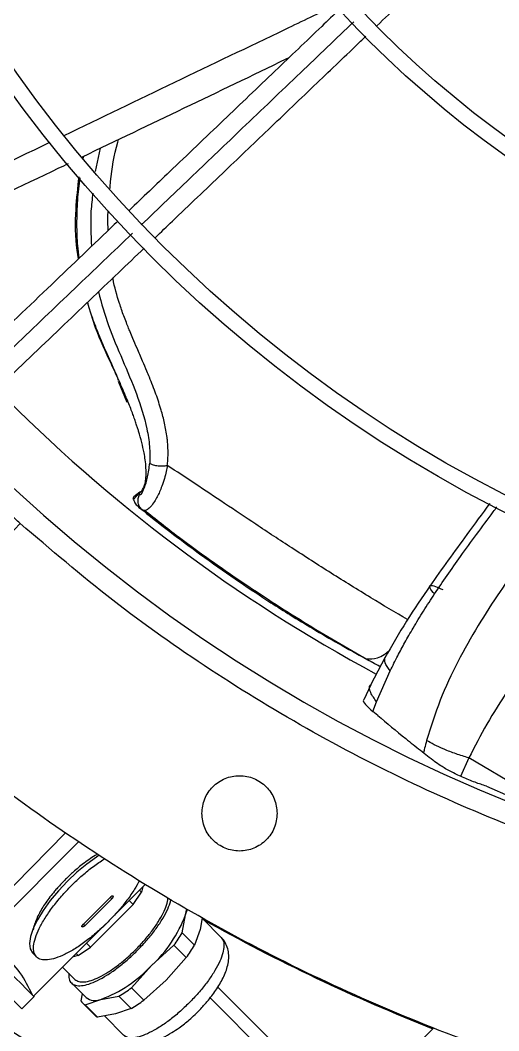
# Model space of a CAD drawing. Header units: inches. Extents: x 1229 to 1453, y -1023 to -720.
# Drawn here: x 1308.22 to 1311.22, y -996.39 to -990.05 of the extents above; entities that cross this region are included whole.
import ezdxf

# ---------------------------------------------------------------- set-up
doc = ezdxf.new("R2010")
doc.units = ezdxf.units.IN
doc.header["$MEASUREMENT"] = 0

msp = doc.modelspace()

# ---------------------------------------------------------------- linework, layer by layer
at = {"color": 18, "linetype": 'Continuous', "lineweight": 25, "true_color": 0x000000}
for p, q in [((1308.7254, -990.853), (1308.693, -990.9978)), ((1308.6202, -990.9147), (1308.6226, -990.9024)), ((1308.838, -992.3141), (1308.893, -992.4442)), ((1308.9331, -993.0559), (1308.9684, -993.016)), ((1308.9741, -993.0099), (1308.9369, -993.038)), ((1308.9684, -993.016), (1308.9715, -993.0136)), ((1308.9684, -993.016), (1308.9723, -993.024)), ((1308.9807, -993.0046), (1308.9775, -993.0065)), ((1308.9331, -993.0559), (1308.9321, -993.0521)), ((1308.9683, -993.1048), (1308.9914, -993.1234)), ((1308.9861, -993.1187), (1308.9936, -993.1235)), ((1308.2234, -993.2059), (1307.825, -993.6227)), ((1310.2999, -994.0031), (1310.3854, -994.0516)), ((1310.3853, -994.0516), (1310.4814, -994.103)), ((1310.3857, -994.051), (1310.3936, -994.0551)), ((1310.5115, -994.0453), (1310.4205, -994.2199)), ((1310.4587, -994.3245), (1310.5441, -994.1298)), ((1310.4214, -994.2179), (1310.3787, -994.3118)), ((1310.4356, -994.3851), (1310.4587, -994.3245)), ((1310.4661, -994.4097), (1310.4356, -994.3851)), ((1311.0375, -994.6766), (1310.9841, -994.7928)), ((1311.466, -994.9287), (1311.0375, -994.6766)), ((1311.1475, -994.853), (1311.3008, -994.9202)), ((1308.5088, -995.1438), (1307.9351, -995.7273)), ((1307.9645, -995.8278), (1308.5873, -995.205)), ((1309.0052, -995.4726), (1308.7861, -995.6917)), ((1308.9841, -995.5179), (1308.972, -995.5058)), ((1308.9924, -995.4854), (1308.9841, -995.5179)), ((1308.6205, -995.7182), (1308.7876, -995.5512)), ((1308.7971, -995.5607), (1308.63, -995.7277)), ((1308.7971, -995.5607), (1308.7876, -995.5512)), ((1308.9071, -995.5708), (1308.932, -995.5957)), ((1308.932, -995.5957), (1308.9841, -995.5179)), ((1308.932, -995.5957), (1308.665, -995.8627)), ((1309.2598, -995.6601), (1309.2722, -995.6242)), ((1309.2396, -995.7734), (1309.2598, -995.6601)), ((1309.3644, -995.6789), (1309.3514, -995.7517)), ((1309.4839, -995.8022), (1309.3661, -995.6843)), ((1308.761, -995.7168), (1308.3073, -996.1705)), ((1308.6205, -995.7182), (1308.63, -995.7277)), ((1309.3514, -995.7517), (1309.3172, -995.851)), ((1309.3172, -995.851), (1309.2396, -995.7734)), ((1308.5872, -995.9148), (1308.665, -995.8627)), ((1308.665, -995.8627), (1308.6401, -995.8378)), ((1309.047, -995.9777), (1309.1875, -995.8512)), ((1309.1875, -995.8512), (1309.2651, -995.9287)), ((1308.2995, -995.8983), (1308.3257, -995.9245)), ((1308.5872, -995.9148), (1308.5547, -995.9231)), ((1308.5751, -995.9027), (1308.5872, -995.9148)), ((1309.2651, -995.9287), (1309.1386, -996.0693)), ((1308.4896, -995.9882), (1308.5668, -996.0654)), ((1308.9205, -996.1182), (1309.047, -995.9777)), ((1309.1386, -996.0693), (1308.9981, -996.1958)), ((1308.5445, -996.0876), (1308.6361, -996.1792)), ((1308.9981, -996.1958), (1308.9205, -996.1182)), ((1309.8612, -996.5135), (1309.4619, -996.1149)), ((1308.234, -996.2505), (1308.31, -996.1732)), ((1308.3073, -996.1705), (1308.3003, -996.1635)), ((1308.6123, -996.1554), (1308.6045, -996.1991)), ((1308.6302, -996.2247), (1308.7294, -996.1905)), ((1308.7294, -996.1905), (1308.8428, -996.1703)), ((1308.8428, -996.1703), (1308.9203, -996.2479)), ((1309.4142, -996.1816), (1309.8424, -996.6091)), ((1308.6152, -996.214), (1308.6928, -996.2916)), ((1308.7077, -996.3023), (1308.6302, -996.2247)), ((1308.9203, -996.2479), (1308.821, -996.2821)), ((1308.821, -996.2821), (1308.7077, -996.3023)), ((1308.7514, -996.2945), (1308.8715, -996.4146)), ((1310.6155, -996.5701), (1310.8128, -996.3728))]:
    msp.add_line(p, q, dxfattribs=at)
at = {"color": 18, "linetype": 'Continuous', "lineweight": 25, "true_color": 0x000000, "flags": 128}
for points in [[(1308.7187, -995.2871), (1308.7017, -995.2983), (1308.6405, -995.3426), (1308.5791, -995.3937), (1308.5193, -995.45), (1308.4631, -995.5098), (1308.412, -995.5712), (1308.3676, -995.6324), (1308.3313, -995.6915), (1308.3042, -995.7467), (1308.2872, -995.7964), (1308.2806, -995.8391), (1308.2848, -995.8734), (1308.2995, -995.8983)], [(1309.2598, -995.6601), (1309.2653, -995.6301), (1309.2655, -995.6271)], [(1307.9716, -995.8348), (1308.0368, -995.9), (1308.0955, -995.9587), (1308.1475, -996.0107), (1308.1925, -996.0557), (1308.2305, -996.0937), (1308.2611, -996.1243), (1308.2844, -996.1477), (1308.3003, -996.1635)], [(1308.3073, -996.1705), (1308.3081, -996.1713), (1308.3095, -996.1727), (1308.31, -996.1732)]]:
    msp.add_lwpolyline(points, dxfattribs=at)
at = {"color": 18, "linetype": 'Continuous', "lineweight": 25, "true_color": 0x000000}
for radius in [8.5704, 8.472, 6.6478, 6.5493, 4.7037, 4.6053]:
    msp.add_circle((1315.1106, -985.4772), radius, dxfattribs=at)
for centre, radius, start, end in [((1315.1106, -985.4772), 9.8425, 224.38828, 241.78244), ((1315.1106, -985.4772), 10.2157, 224.36307, 313.03719), ((1308.504, -995.3837), 0.8048, 312.43039, 339.90992), ((1315.1106, -985.4772), 11.7147, 240.6662, 248.46866), ((1308.428, -995.2858), 0.9469, 323.33676, 329.00304), ((1308.5056, -995.3634), 0.9467, 323.33692, 329.00407), ((1308.453, -995.4347), 0.8048, 290.09034, 317.56936), ((1308.3553, -995.3589), 0.9466, 300.99556, 306.66344), ((1308.6554, -996.1739), 0.0568, 206.37937, 243.62063), ((1308.693, -996.1008), 0.0968, 234.01367, 292.13877), ((1308.4329, -995.4366), 0.9465, 300.99541, 306.66438), ((1308.7334, -996.2507), 0.0576, 225.16897, 243.5218), ((1315.1106, -985.4772), 12.9331, 237.30348, 256.73333)]:
    msp.add_arc(centre, radius, start, end, dxfattribs=at)
for points, knots in [([(1326.8201, -985.4772), (1326.8153, -985.7326), (1326.8056, -986.2436), (1326.7277, -987.0067), (1326.6035, -987.7632), (1326.4292, -988.51), (1326.2066, -989.2438), (1325.9365, -989.9614), (1325.6201, -990.6599), (1325.2586, -991.3361), (1324.8537, -991.9873), (1324.407, -992.6106), (1323.9206, -993.2033), (1323.3964, -993.763), (1322.8368, -994.2871), (1322.244, -994.7736), (1321.6207, -995.2202), (1320.9696, -995.6252), (1320.2933, -995.9866), (1319.5949, -996.3031), (1318.8772, -996.5732), (1318.1434, -996.7958), (1317.3967, -996.9699), (1316.6401, -997.0948), (1315.877, -997.17), (1315.1106, -997.1951), (1314.3442, -997.17), (1313.5811, -997.0948), (1312.8246, -996.9699), (1312.0778, -996.7958), (1311.344, -996.5732), (1310.6264, -996.3031), (1309.9279, -995.9866), (1309.2517, -995.6252), (1308.6005, -995.2202), (1307.9772, -994.7736), (1307.3845, -994.2871), (1306.8248, -993.763), (1306.3006, -993.2033), (1305.8142, -992.6106), (1305.3675, -991.9873), (1304.9626, -991.3361), (1304.6012, -990.6599), (1304.2847, -989.9614), (1304.0146, -989.2438), (1303.792, -988.51), (1303.6177, -987.7632), (1303.4936, -987.0067), (1303.4156, -986.2436), (1303.4059, -985.7326), (1303.4011, -985.4772)], [0, 0, 0, 0, 0.020833, 0.041667, 0.0625, 0.083333, 0.104167, 0.125, 0.145833, 0.166667, 0.1875, 0.208333, 0.229167, 0.25, 0.270833, 0.291667, 0.3125, 0.333333, 0.354167, 0.375, 0.395833, 0.416667, 0.4375, 0.458333, 0.479167, 0.5, 0.520833, 0.541667, 0.5625, 0.583333, 0.604167, 0.625, 0.645833, 0.666667, 0.6875, 0.708333, 0.729167, 0.75, 0.770833, 0.791667, 0.8125, 0.833333, 0.854167, 0.875, 0.895833, 0.916667, 0.9375, 0.958333, 0.979167, 1, 1, 1, 1]), ([(1310.4605, -990.0843), (1310.5083, -990.0386), (1310.6299, -989.9224), (1310.8377, -989.7239), (1311.0736, -989.4984), (1311.3027, -989.2795), (1311.5046, -989.0865), (1311.666, -988.9323), (1311.7604, -988.8421), (1311.7958, -988.8083)], [0, 0, 0, 0, 0.107797, 0.274518, 0.468022, 0.638557, 0.78875, 0.92088, 1, 1, 1, 1]), ([(1307.9965, -990.0666), (1308.1591, -990.0026), (1308.6339, -989.8158), (1309.1973, -989.5611), (1309.5903, -989.357), (1309.6857, -989.3075)], [0, 0, 0, 0, 0.282847, 0.825957, 1, 1, 1, 1]), ([(1308.4988, -990.7722), (1308.9616, -990.5498), (1309.5284, -990.2774), (1310.0968, -990.0048), (1310.2013, -989.9548)], [0, 0, 0, 0, 0.816318, 1, 1, 1, 1]), ([(1310.225, -989.9826), (1310.188, -990.0179), (1310.0535, -990.1465), (1309.8111, -990.3781), (1309.4929, -990.6822), (1309.1878, -990.9738), (1308.9913, -991.1616), (1308.907, -991.2421)], [0, 0, 0, 0, 0.08355, 0.304275, 0.549895, 0.807024, 1, 1, 1, 1]), ([(1310.3162, -990.0588), (1310.2044, -990.1656), (1309.9706, -990.3891), (1309.6347, -990.7101), (1309.3019, -991.0281), (1309.0912, -991.2295), (1308.9828, -991.333)], [0, 0, 0, 0, 0.25024, 0.523314, 0.754844, 1, 1, 1, 1]), ([(1309.0712, -991.412), (1309.1067, -991.378), (1309.2464, -991.2445), (1309.4822, -991.0192), (1309.7843, -990.7305), (1310.0734, -990.4542), (1310.2777, -990.2589), (1310.3802, -990.161), (1310.3912, -990.1505)], [0, 0, 0, 0, 0.081487, 0.319725, 0.53739, 0.768663, 0.975268, 1, 1, 1, 1]), ([(1309.9086, -990.2849), (1309.9023, -990.288), (1309.4698, -990.4976), (1309.0374, -990.7042), (1308.6112, -990.9078)], [0, 0, 0, 0, 0.014486, 1, 1, 1, 1]), ([(1306.9271, -991.5281), (1307.4191, -991.2913), (1307.9127, -991.0536), (1308.4081, -990.8157), (1308.4098, -990.8149)], [0, 0, 0, 0, 0.996594, 1, 1, 1, 1]), ([(1308.7868, -991.1049), (1308.7878, -991.0903), (1308.7947, -990.9933), (1308.8138, -990.8899), (1308.8386, -990.8037), (1308.8403, -990.7979)], [0, 0, 0, 0, 0.141269, 0.942003, 1, 1, 1, 1]), ([(1308.5237, -990.9498), (1308.5039, -990.9593), (1308.0098, -991.1965), (1307.5166, -991.4306), (1307.0431, -991.6554)], [0, 0, 0, 0, 0.0399228, 1, 1, 1, 1]), ([(1308.5891, -991.5459), (1308.5861, -991.5281), (1308.5685, -991.4273), (1308.568, -991.2534), (1308.585, -991.0992), (1308.5924, -991.0313)], [0, 0, 0, 0, 0.106683, 0.607002, 1, 1, 1, 1]), ([(1308.5938, -991.5414), (1308.5904, -991.5157), (1308.5811, -991.4459), (1308.5783, -991.324), (1308.5816, -991.1818), (1308.5932, -991.0849), (1308.5987, -991.0387)], [0, 0, 0, 0, 0.156377, 0.425494, 0.726552, 1, 1, 1, 1]), ([(1308.679, -991.1338), (1308.6743, -991.1714), (1308.6606, -991.2833), (1308.6668, -991.3941), (1308.6709, -991.4677)], [0, 0, 0, 0, 0.336109, 1, 1, 1, 1]), ([(1308.7754, -991.3678), (1308.7735, -991.3412), (1308.7707, -991.3016), (1308.7745, -991.2615), (1308.7757, -991.2484)], [0, 0, 0, 0, 0.672926, 1, 1, 1, 1]), ([(1308.8352, -991.3107), (1308.8207, -991.3246), (1308.6729, -991.4658), (1308.3841, -991.7418), (1307.9593, -992.1477), (1307.6688, -992.4253), (1307.5188, -992.5687)], [0, 0, 0, 0, 0.032897, 0.333489, 0.65575, 1, 1, 1, 1]), ([(1308.9278, -991.3856), (1308.8068, -991.5012), (1308.5597, -991.7373), (1308.2124, -992.0692), (1307.8823, -992.3847), (1307.6782, -992.5797), (1307.5748, -992.6786)], [0, 0, 0, 0, 0.266548, 0.544123, 0.768951, 1, 1, 1, 1]), ([(1307.682, -992.7395), (1307.8181, -992.6094), (1308.0819, -992.3573), (1308.4681, -991.9883), (1308.7719, -991.698), (1308.9475, -991.5301), (1309.0016, -991.4784)], [0, 0, 0, 0, 0.311549, 0.6039744, 0.8780392, 1, 1, 1, 1]), ([(1309.1459, -992.8421), (1309.1471, -992.8309), (1309.1494, -992.8081), (1309.1508, -992.7727), (1309.1504, -992.7357), (1309.1482, -992.7001), (1309.1425, -992.6466), (1309.1302, -992.5783), (1309.1063, -992.4877), (1309.0743, -992.3914), (1309.0427, -992.3112), (1309.0144, -992.2422), (1308.9886, -992.1813), (1308.959, -992.1129), (1308.9325, -992.0515), (1308.915, -992.0099), (1308.9014, -991.9769), (1308.8882, -991.944), (1308.8733, -991.9051), (1308.8589, -991.8651), (1308.834, -991.7886), (1308.8136, -991.723), (1308.8056, -991.6678), (1308.8053, -991.666)], [0, 0, 0, 0, 0.027042, 0.055285, 0.084683, 0.115205, 0.139598, 0.21203, 0.278994, 0.361373, 0.453763, 0.486964, 0.542329, 0.615244, 0.670256, 0.707615, 0.727502, 0.759007, 0.795903, 0.831181, 0.864899, 0.995632, 1, 1, 1, 1]), ([(1308.7136, -991.7537), (1308.7334, -991.8248), (1308.7741, -991.9713), (1308.8649, -992.1778), (1308.9539, -992.3897), (1309.0131, -992.5734), (1309.0373, -992.7218), (1309.036, -992.7923), (1309.0354, -992.827)], [0, 0, 0, 0, 0.196216, 0.404211, 0.608038, 0.807201, 0.904799, 1, 1, 1, 1]), ([(1308.8407, -992.3081), (1308.8256, -992.2739), (1308.7767, -992.1636), (1308.7005, -992.0072), (1308.6613, -991.873), (1308.6455, -991.8188)], [0, 0, 0, 0, 0.211327, 0.681393, 1, 1, 1, 1]), ([(1308.9007, -992.4452), (1308.8963, -992.4344), (1308.8852, -992.407), (1308.8639, -992.3566), (1308.8337, -992.2877), (1308.7991, -992.2109), (1308.767, -992.1394), (1308.7411, -992.0802), (1308.7199, -992.0298), (1308.6961, -991.9704), (1308.6719, -991.9035), (1308.6542, -991.849), (1308.6469, -991.8213), (1308.6461, -991.8182)], [0, 0, 0, 0, 0.050655, 0.129518, 0.240158, 0.382651, 0.503208, 0.589189, 0.670392, 0.746815, 0.874475, 0.985895, 1, 1, 1, 1]), ([(1308.9715, -993.0136), (1308.974, -993.0119), (1308.9797, -993.0078), (1308.9873, -992.9989), (1308.9943, -992.9879), (1309.0008, -992.9737), (1309.0061, -992.9566), (1309.0104, -992.9343), (1309.0135, -992.903), (1309.0132, -992.8602), (1309.0082, -992.8099), (1308.9995, -992.7565), (1308.9859, -992.6962), (1308.9712, -992.6442), (1308.9591, -992.6055), (1308.951, -992.5809), (1308.9412, -992.5524), (1308.9296, -992.5201), (1308.916, -992.484), (1308.9061, -992.4585), (1308.9007, -992.4453), (1308.9007, -992.4452)], [0, 0, 0, 0, 0.032637, 0.076037, 0.116203, 0.153153, 0.206736, 0.249654, 0.303413, 0.394056, 0.47299, 0.541349, 0.63507, 0.736494, 0.766177, 0.801543, 0.84258, 0.889271, 0.941595, 0.999522, 1, 1, 1, 1]), ([(1308.9723, -993.024), (1308.9756, -993.0249), (1308.9825, -993.0267), (1309.0025, -992.9839), (1309.0242, -992.9183), (1309.0317, -992.8574), (1309.0354, -992.827)], [0, 0, 0, 0, 0.244464, 0.494334, 0.747923, 1, 1, 1, 1]), ([(1309.1459, -992.8421), (1309.1438, -992.8545), (1309.1391, -992.8824), (1309.1278, -992.9266), (1309.1135, -992.9694), (1309.0978, -993.0074), (1309.0821, -993.0396), (1309.0633, -993.0721), (1309.0425, -993.1004), (1309.0147, -993.1276), (1309.0006, -993.125), (1308.9914, -993.1234)], [0, 0, 0, 0, 0.0721048, 0.1611971, 0.2685673, 0.3507975, 0.4345687, 0.5268101, 0.651246, 0.7717879, 1, 1, 1, 1]), ([(1309.0354, -992.827), (1309.0374, -992.8286), (1309.0416, -992.8318), (1309.0517, -992.8361), (1309.0649, -992.8399), (1309.0806, -992.8427), (1309.0978, -992.8444), (1309.1151, -992.8447), (1309.1315, -992.844), (1309.1412, -992.8427), (1309.1459, -992.8421)], [0, 0, 0, 0, 0.1149697, 0.2381264, 0.3674136, 0.4999951, 0.6325852, 0.761872, 0.885026, 1, 1, 1, 1]), ([(1310.6526, -993.8091), (1310.5757, -993.7635), (1310.4151, -993.6681), (1310.1734, -993.518), (1309.9331, -993.3639), (1309.7107, -993.2175), (1309.509, -993.0824), (1309.3244, -992.9589), (1309.2042, -992.8802), (1309.1459, -992.8421)], [0, 0, 0, 0, 0.14967, 0.313004, 0.476344, 0.62737, 0.758625, 0.882805, 1, 1, 1, 1]), ([(1308.9372, -993.0378), (1308.9369, -993.038), (1308.9353, -993.0394), (1308.9334, -993.0427), (1308.9318, -993.0474), (1308.932, -993.0505), (1308.9321, -993.0521)], [0, 0, 0, 0, 0.077605, 0.370587, 0.668875, 1, 1, 1, 1]), ([(1308.9914, -993.1234), (1308.985, -993.117), (1308.9717, -993.104), (1308.962, -993.0771), (1308.9614, -993.0488), (1308.9687, -993.032), (1308.9723, -993.024)], [0, 0, 0, 0, 0.245997, 0.505282, 0.761672, 1, 1, 1, 1]), ([(1308.9814, -993.0072), (1308.9808, -993.0073), (1308.9789, -993.0075), (1308.9759, -993.0087), (1308.9718, -993.0112), (1308.9698, -993.0141), (1308.9684, -993.016)], [0, 0, 0, 0, 0.116139, 0.34857, 0.576349, 1, 1, 1, 1]), ([(1308.9331, -993.0559), (1308.9371, -993.065), (1308.9456, -993.0839), (1308.9605, -993.0976), (1308.9683, -993.1048)], [0, 0, 0, 0, 0.478646, 1, 1, 1, 1]), ([(1311.1688, -993.0799), (1311.1202, -993.1451), (1310.9924, -993.3164), (1310.8687, -993.4904), (1310.7921, -993.5983)], [0, 0, 0, 0, 0.379992, 1, 1, 1, 1]), ([(1310.8223, -993.6475), (1310.8481, -993.6091), (1310.9013, -993.5299), (1310.9895, -993.4056), (1311.0865, -993.2727), (1311.163, -993.1698), (1311.2055, -993.1126), (1311.2131, -993.1024)], [0, 0, 0, 0, 0.207172, 0.42683, 0.681519, 0.942957, 1, 1, 1, 1]), ([(1308.2234, -993.2059), (1308.2123, -993.1958), (1308.1899, -993.1751), (1308.1636, -993.1463), (1308.1469, -993.1238), (1308.1469, -993.118), (1308.1469, -993.1151)], [0, 0, 0, 0, 0.244229, 0.496402, 0.7472, 1, 1, 1, 1]), ([(1308.9914, -993.1234), (1309.0559, -993.1742), (1309.1838, -993.2751), (1309.3865, -993.4247), (1309.5897, -993.5676), (1309.7294, -993.6593), (1309.7952, -993.7025)], [0, 0, 0, 0, 0.248584, 0.493114, 0.76134, 1, 1, 1, 1]), ([(1309.003, -993.1233), (1309.0735, -993.1789), (1309.2729, -993.3364), (1309.6065, -993.5695), (1310.0021, -993.8292), (1310.2697, -993.9834), (1310.4035, -994.0605)], [0, 0, 0, 0, 0.154126, 0.436156, 0.718071, 1, 1, 1, 1]), ([(1321.9979, -993.2059), (1321.8068, -993.3691), (1321.4248, -993.6954), (1320.8084, -994.1304), (1320.1646, -994.5225), (1319.4932, -994.866), (1318.7989, -995.1599), (1318.0849, -995.4024), (1317.3552, -995.5925), (1316.6137, -995.7289), (1315.8641, -995.8111), (1315.1106, -995.8385), (1314.3571, -995.8111), (1313.6076, -995.7289), (1312.866, -995.5925), (1312.1363, -995.4024), (1311.4224, -995.1599), (1310.728, -994.866), (1310.0567, -994.5225), (1309.4128, -994.1304), (1308.7965, -993.6954), (1308.4144, -993.3691), (1308.2234, -993.2059)], [0, 0, 0, 0, 0.05, 0.1, 0.15, 0.2, 0.25, 0.3, 0.35, 0.4, 0.45, 0.5, 0.55, 0.6, 0.65, 0.7, 0.75, 0.8, 0.85, 0.9, 0.95, 1, 1, 1, 1]), ([(1311.5049, -993.2501), (1311.4951, -993.2635), (1311.4028, -993.3897), (1311.2612, -993.5854), (1311.092, -993.8471), (1310.9644, -994.0736), (1310.8513, -994.3133), (1310.7987, -994.4815), (1310.7722, -994.5664)], [0, 0, 0, 0, 0.0326795, 0.3083399, 0.4758124, 0.647076, 0.8220896, 1, 1, 1, 1]), ([(1311.9007, -993.4164), (1311.8723, -993.4535), (1311.8049, -993.5414), (1311.7061, -993.6689), (1311.6057, -993.7997), (1311.525, -993.9068), (1311.4556, -994.0012), (1311.3966, -994.0833), (1311.3382, -994.1672), (1311.2539, -994.2931), (1311.1484, -994.4614), (1311.0742, -994.6054), (1311.0375, -994.6766)], [0, 0, 0, 0, 0.091236, 0.216239, 0.314969, 0.413091, 0.478088, 0.543952, 0.610654, 0.678176, 0.840874, 1, 1, 1, 1]), ([(1310.7939, -993.5957), (1310.7437, -993.6695), (1310.6428, -993.8179), (1310.5541, -993.9717), (1310.5094, -994.0491)], [0, 0, 0, 0, 0.497082, 1, 1, 1, 1]), ([(1310.8223, -993.6475), (1310.8109, -993.6345), (1310.7876, -993.6078), (1310.7914, -993.5926), (1310.8195, -993.5958), (1310.8571, -993.6132), (1310.8731, -993.6206)], [0, 0, 0, 0, 0.2596546, 0.5309736, 0.8011913, 1, 1, 1, 1]), ([(1310.5441, -994.1298), (1310.5596, -994.0983), (1310.5889, -994.0388), (1310.6371, -993.9497), (1310.6907, -993.8559), (1310.7528, -993.754), (1310.799, -993.6832), (1310.8223, -993.6475)], [0, 0, 0, 0, 0.190316, 0.358932, 0.546563, 0.771633, 1, 1, 1, 1]), ([(1309.7952, -993.7025), (1309.836, -993.7284), (1309.9235, -993.7843), (1310.0652, -993.8697), (1310.224, -993.9619), (1310.3357, -994.0233), (1310.3936, -994.0551)], [0, 0, 0, 0, 0.204357, 0.439519, 0.709892, 1, 1, 1, 1]), ([(1310.3936, -994.0551), (1310.4164, -994.0555), (1310.4513, -994.0562), (1310.5014, -994.032), (1310.525, -994.0137), (1310.535, -994.006)], [0, 0, 0, 0, 0.521981, 0.798295, 1, 1, 1, 1]), ([(1310.3936, -994.0551), (1310.4167, -994.0676), (1310.4461, -994.0836), (1310.4755, -994.0991), (1310.4817, -994.1024)], [0, 0, 0, 0, 0.787929, 1, 1, 1, 1]), ([(1310.5441, -994.1298), (1310.5303, -994.1117), (1310.5036, -994.0767), (1310.5098, -994.0568), (1310.5128, -994.0472)], [0, 0, 0, 0, 0.5157649, 1, 1, 1, 1]), ([(1310.4587, -994.3245), (1310.4448, -994.3049), (1310.4163, -994.2645), (1310.4083, -994.2286), (1310.421, -994.219), (1310.4211, -994.2189)], [0, 0, 0, 0, 0.484995, 0.996336, 1, 1, 1, 1]), ([(1310.3794, -994.3121), (1310.3786, -994.3124), (1310.3699, -994.3159), (1310.3845, -994.3395), (1310.4186, -994.37), (1310.4356, -994.3851)], [0, 0, 0, 0, 0.047969, 0.527232, 1, 1, 1, 1]), ([(1310.4661, -994.4097), (1310.5232, -994.4582), (1310.6089, -994.5309), (1310.7351, -994.6288), (1310.7927, -994.6748), (1310.8214, -994.6978)], [0, 0, 0, 0, 0.499873, 0.749871, 1, 1, 1, 1]), ([(1310.7722, -994.5664), (1310.7678, -994.5829), (1310.7609, -994.6085), (1310.7551, -994.6343), (1310.753, -994.6434)], [0, 0, 0, 0, 0.645717, 1, 1, 1, 1]), ([(1311.0375, -994.6766), (1311.0101, -994.6681), (1310.9546, -994.6508), (1310.8802, -994.6221), (1310.8162, -994.5932), (1310.7867, -994.5752), (1310.7722, -994.5664)], [0, 0, 0, 0, 0.246791, 0.500001, 0.75321, 1, 1, 1, 1]), ([(1311.1475, -994.853), (1311.1242, -994.8457), (1311.0776, -994.831), (1310.9974, -994.7981), (1310.9225, -994.762), (1310.8597, -994.7263), (1310.8339, -994.7071), (1310.8214, -994.6978)], [0, 0, 0, 0, 0.207306, 0.414751, 0.618333, 0.81633, 1, 1, 1, 1]), ([(1309.3626, -995.0239), (1309.3661, -994.993), (1309.3732, -994.9312), (1309.4279, -994.8525), (1309.5059, -994.8), (1309.5988, -994.7815), (1309.6917, -994.8), (1309.7697, -994.8525), (1309.8244, -994.9312), (1309.8315, -994.993), (1309.835, -995.0239)], [0, 0, 0, 0, 0.125, 0.25, 0.375, 0.500001, 0.625, 0.75, 0.875, 1, 1, 1, 1]), ([(1309.835, -995.0239), (1309.8315, -995.0548), (1309.8244, -995.1167), (1309.7697, -995.1953), (1309.6917, -995.2478), (1309.5988, -995.2663), (1309.5059, -995.2478), (1309.4279, -995.1953), (1309.3732, -995.1167), (1309.3661, -995.0548), (1309.3626, -995.0239)], [0, 0, 0, 0, 0.124999, 0.249999, 0.375, 0.499999, 0.625, 0.750001, 0.875001, 1, 1, 1, 1]), ([(1308.3257, -995.9245), (1308.3194, -995.9158), (1308.307, -995.8983), (1308.3053, -995.8569), (1308.3163, -995.8061), (1308.3407, -995.7468), (1308.3773, -995.6816), (1308.4248, -995.6128), (1308.4814, -995.5432), (1308.5448, -995.4754), (1308.6125, -995.4122), (1308.6822, -995.3552), (1308.7273, -995.3252), (1308.7498, -995.3102)], [0, 0, 0, 0, 0.090974, 0.181948, 0.272922, 0.363896, 0.454871, 0.545845, 0.636819, 0.727793, 0.818767, 0.909741, 1, 1, 1, 1]), ([(1308.7033, -995.2831), (1308.703, -995.2832), (1308.6902, -995.29), (1308.6638, -995.307), (1308.6374, -995.3261), (1308.6245, -995.3355)], [0, 0, 0, 0, 0.010946, 0.514324, 1, 1, 1, 1]), ([(1308.6245, -995.3355), (1308.623, -995.3366), (1308.6107, -995.3453), (1308.5879, -995.3639), (1308.5498, -995.3961), (1308.5234, -995.4216), (1308.5069, -995.4376)], [0, 0, 0, 0, 0.038558, 0.3113, 0.569227, 1, 1, 1, 1]), ([(1308.9706, -995.446), (1308.9611, -995.4637), (1308.9402, -995.5028), (1308.8944, -995.5681), (1308.8382, -995.6376), (1308.7747, -995.7054), (1308.7069, -995.7688), (1308.6373, -995.8253), (1308.5686, -995.8728), (1308.5033, -995.9095), (1308.444, -995.9339), (1308.3933, -995.9449), (1308.3518, -995.9432), (1308.3344, -995.9307), (1308.3257, -995.9245)], [0, 0, 0, 0, 0.070238, 0.154762, 0.239286, 0.32381, 0.408333, 0.492857, 0.577381, 0.661905, 0.746429, 0.830952, 0.915477, 1, 1, 1, 1]), ([(1308.5069, -995.4376), (1308.4899, -995.4552), (1308.4662, -995.4798), (1308.4343, -995.5171), (1308.4096, -995.5483), (1308.3906, -995.5737), (1308.3822, -995.5867), (1308.3814, -995.588)], [0, 0, 0, 0, 0.360302, 0.503007, 0.73727, 0.974784, 1, 1, 1, 1]), ([(1307.5387, -995.5551), (1307.5915, -995.6079), (1307.6971, -995.7135), (1307.8347, -995.8511), (1307.955, -995.9714), (1308.0552, -996.0715), (1308.1345, -996.1509), (1308.1914, -996.2078), (1308.2274, -996.2438), (1308.2318, -996.2482), (1308.2341, -996.2504)], [0, 0, 0, 0, 0.125, 0.25, 0.375, 0.5, 0.625, 0.75, 0.875, 1, 1, 1, 1]), ([(1308.7876, -995.5512), (1308.7886, -995.55), (1308.7906, -995.5478), (1308.7942, -995.5445), (1308.7976, -995.5421), (1308.8005, -995.5407), (1308.8032, -995.54), (1308.8044, -995.5406), (1308.8052, -995.541)], [0, 0, 0, 0, 0.155341, 0.290625, 0.500333, 0.630753, 0.757668, 1, 1, 1, 1]), ([(1308.8052, -995.541), (1308.8056, -995.5418), (1308.8063, -995.543), (1308.8057, -995.546), (1308.8047, -995.5492), (1308.8027, -995.553), (1308.8, -995.5572), (1308.7981, -995.5595), (1308.7971, -995.5607)], [0, 0, 0, 0, 0.242438, 0.369506, 0.500047, 0.709553, 0.844773, 1, 1, 1, 1]), ([(1308.9478, -995.8785), (1308.9661, -995.8596), (1309.0025, -995.8217), (1309.0504, -995.7623), (1309.0907, -995.7039), (1309.1221, -995.6483), (1309.1419, -995.5986), (1309.1511, -995.5659), (1309.1501, -995.5531), (1309.1499, -995.5516)], [0, 0, 0, 0, 0.163028, 0.326056, 0.489086, 0.652113, 0.81514, 0.97817, 1, 1, 1, 1]), ([(1308.9555, -995.8861), (1308.9751, -995.8657), (1309.0144, -995.8248), (1309.066, -995.7608), (1309.1097, -995.6978), (1309.1428, -995.6383), (1309.1629, -995.5922), (1309.1671, -995.5699), (1309.1684, -995.5626)], [0, 0, 0, 0, 0.182411, 0.364823, 0.547233, 0.729645, 0.912058, 1, 1, 1, 1]), ([(1308.3814, -995.588), (1308.374, -995.5992), (1308.3581, -995.623), (1308.3385, -995.6584), (1308.3222, -995.6935), (1308.3104, -995.7258), (1308.3066, -995.7452), (1308.3047, -995.7545)], [0, 0, 0, 0, 0.183308, 0.390792, 0.599585, 0.808177, 1, 1, 1, 1]), ([(1308.6103, -995.7358), (1308.6099, -995.7351), (1308.6093, -995.7339), (1308.6101, -995.7311), (1308.6115, -995.7283), (1308.6139, -995.7249), (1308.6171, -995.7213), (1308.6193, -995.7193), (1308.6205, -995.7182)], [0, 0, 0, 0, 0.242466, 0.369496, 0.500061, 0.709581, 0.84478, 1, 1, 1, 1]), ([(1308.63, -995.7277), (1308.6288, -995.7288), (1308.6265, -995.7307), (1308.6223, -995.7334), (1308.6185, -995.7353), (1308.6153, -995.7364), (1308.6123, -995.7369), (1308.6111, -995.7363), (1308.6103, -995.7358)], [0, 0, 0, 0, 0.155296, 0.290611, 0.500336, 0.630763, 0.757699, 1, 1, 1, 1]), ([(1309.4839, -995.8022), (1309.4897, -995.8102), (1309.5011, -995.8262), (1309.5027, -995.8641), (1309.4926, -995.9107), (1309.4702, -995.965), (1309.4366, -996.0248), (1309.393, -996.0878), (1309.3414, -996.1518), (1309.3021, -996.1927), (1309.2825, -996.2131)], [0, 0, 0, 0, 0.125, 0.249999, 0.374999, 0.5, 0.625, 0.749999, 0.875, 1, 1, 1, 1]), ([(1309.3374, -996.2681), (1309.3538, -996.2511), (1309.3768, -996.2272), (1309.4076, -996.1906), (1309.4319, -996.1595), (1309.4577, -996.1227), (1309.4809, -996.0848), (1309.5011, -996.0458), (1309.5172, -996.0059), (1309.5282, -995.9652), (1309.5326, -995.9239), (1309.5288, -995.8826), (1309.5151, -995.8439), (1309.4993, -995.8162), (1309.486, -995.8052), (1309.4834, -995.8031)], [0, 0, 0, 0, 0.113006, 0.158498, 0.233297, 0.309498, 0.390291, 0.473903, 0.560365, 0.64984, 0.738956, 0.822154, 0.901537, 0.981053, 1, 1, 1, 1]), ([(1308.3003, -996.1635), (1308.2762, -996.1147), (1308.228, -996.0173), (1308.1178, -995.907), (1308.0204, -995.8589), (1307.9716, -995.8348)], [0, 0, 0, 0, 0.3340387, 0.6659577, 1, 1, 1, 1]), ([(1308.5279, -996.0264), (1308.5277, -996.0387), (1308.5275, -996.0641), (1308.5427, -996.0895), (1308.569, -996.1043), (1308.6063, -996.1065), (1308.653, -996.0962), (1308.7073, -996.0739), (1308.7671, -996.0403), (1308.8301, -995.9967), (1308.8942, -995.9451), (1308.935, -995.9058), (1308.9555, -995.8861)], [0, 0, 0, 0, 0.094601, 0.195201, 0.295801, 0.396401, 0.497001, 0.597601, 0.6982, 0.7988, 0.8994, 1, 1, 1, 1]), ([(1308.5668, -996.0654), (1308.5742, -996.0707), (1308.589, -996.0812), (1308.6242, -996.0827), (1308.6674, -996.0734), (1308.7178, -996.0526), (1308.7732, -996.0215), (1308.8316, -995.981), (1308.891, -995.9332), (1308.9289, -995.8967), (1308.9478, -995.8785)], [0, 0, 0, 0, 0.125, 0.250001, 0.375001, 0.5, 0.625, 0.749999, 0.874999, 1, 1, 1, 1]), ([(1309.2825, -996.2131), (1309.262, -996.2328), (1309.2212, -996.2721), (1309.1571, -996.3237), (1309.0941, -996.3673), (1309.0343, -996.4008), (1308.98, -996.4233), (1308.9335, -996.4333), (1308.8955, -996.4318), (1308.8795, -996.4203), (1308.8715, -996.4146)], [0, 0, 0, 0, 0.125, 0.250001, 0.375, 0.5, 0.625001, 0.750001, 0.875, 1, 1, 1, 1]), ([(1308.872, -996.4136), (1308.8802, -996.4214), (1308.8997, -996.44), (1308.9387, -996.4562), (1308.9834, -996.4635), (1309.0293, -996.4601), (1309.0744, -996.4483), (1309.1229, -996.4285), (1309.1705, -996.4024), (1309.2157, -996.3723), (1309.2521, -996.3447), (1309.2859, -996.3166), (1309.314, -996.2912), (1309.3316, -996.2738), (1309.3374, -996.2681)], [0, 0, 0, 0, 0.063839, 0.153745, 0.240088, 0.336806, 0.441888, 0.53321, 0.651993, 0.746432, 0.81781, 0.881375, 0.961162, 1, 1, 1, 1])]:
    msp.add_open_spline(points, degree=3, knots=knots, dxfattribs=at)

doc.saveas('drawing.dxf')
